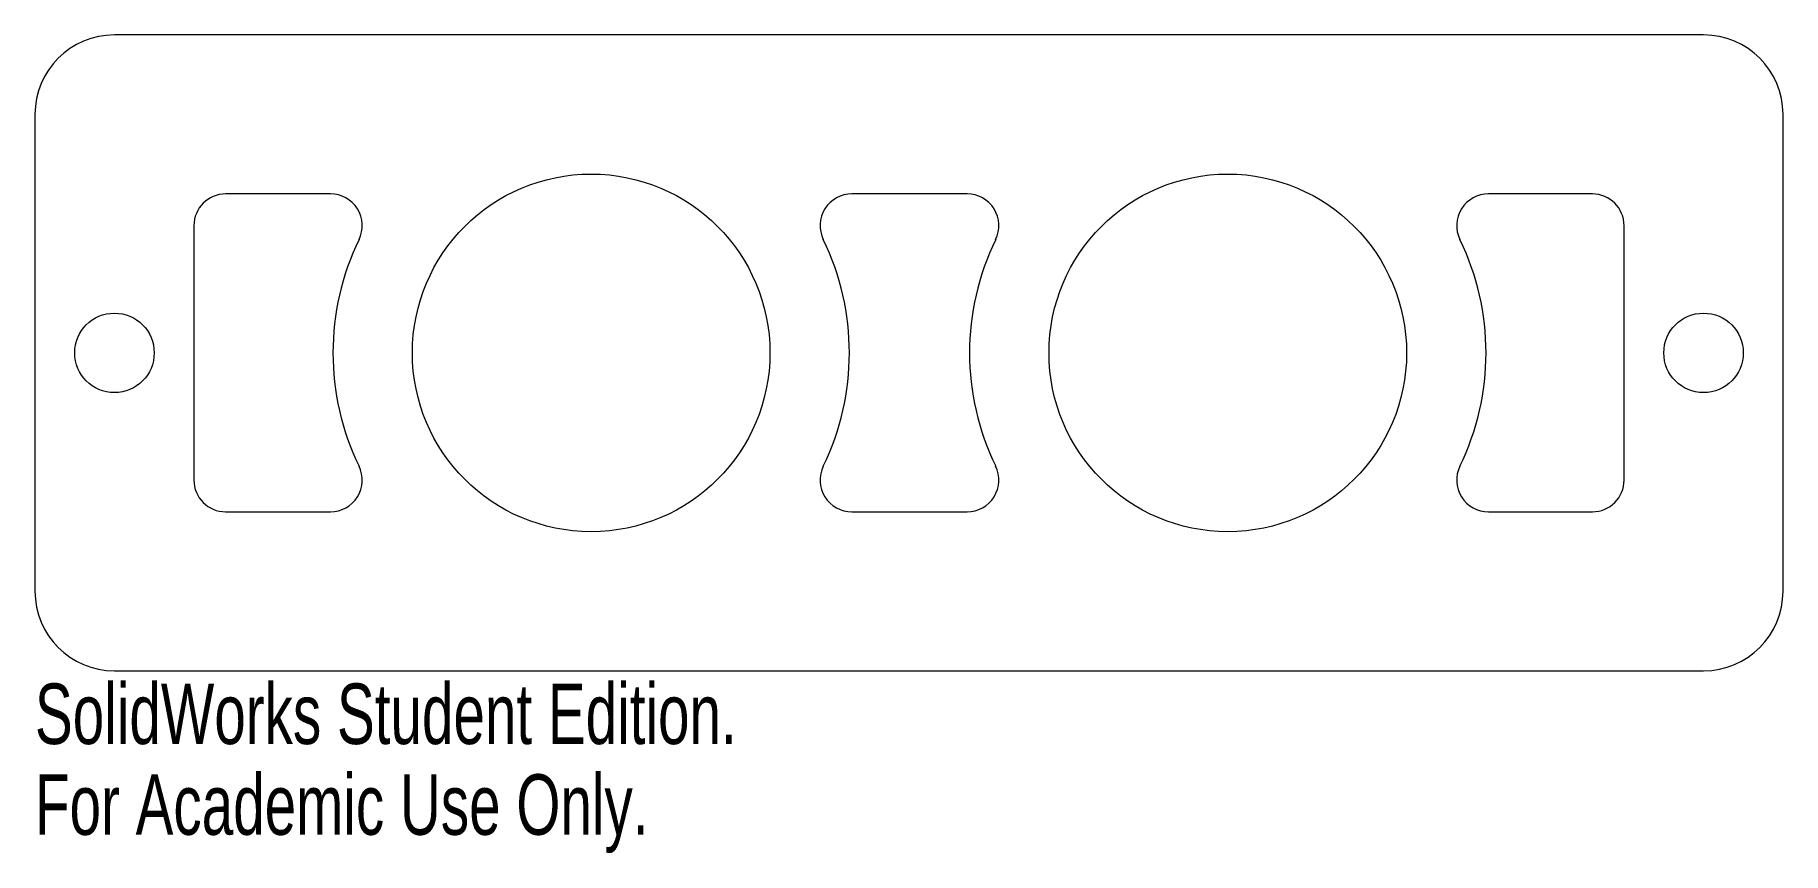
# Model space of a CAD drawing. Header units: inches. Extents: x -2.75 to 2.75, y -1.57 to 1.
import ezdxf

# ---------------------------------------------------------------- set-up
doc = ezdxf.new("R2010")
doc.units = ezdxf.units.IN
doc.header["$MEASUREMENT"] = 0
doc.styles.add('SLDTEXTSTYLE0', font='TXT', dxfattribs={"width": 0.7})

msp = doc.modelspace()

# ---------------------------------------------------------------- linework, layer by layer
at = {"color": 7, "linetype": 'Continuous', "lineweight": 15}
for p, q in [((2.5, 1), (-2.5, 1)), ((-2.75, 0.75), (-2.75, -0.75)), ((2.75, -0.75), (2.75, 0.75)), ((-1.8202, 0.5), (-2.15, 0.5)), ((0.1828, 0.5), (-0.1798, 0.5)), ((2.15, 0.5), (1.8232, 0.5)), ((-2.25, 0.4), (-2.25, -0.4)), ((2.25, -0.4), (2.25, 0.4)), ((-2.15, -0.5), (-1.8202, -0.5)), ((-0.1798, -0.5), (0.1828, -0.5)), ((1.8232, -0.5), (2.15, -0.5)), ((-2.5, -1), (2.5, -1))]:
    msp.add_line(p, q, dxfattribs=at)
for centre, radius in [((-1, 0), 0.5625), ((1.003, 0), 0.5625), ((-2.5, 0), 0.125), ((2.5, 0), 0.125)]:
    msp.add_circle(centre, radius, dxfattribs=at)
for centre, radius, start, end in [((-2.5, 0.75), 0.25, 90, 180), ((2.5, 0.75), 0.25, 0, 90), ((-2.15, 0.4), 0.1, 90, 180), ((-1.8202, 0.4), 0.1, 334.001, 90), ((-0.1798, 0.4), 0.1, 90, 205.999), ((0.1828, 0.4), 0.1, 334.001, 90), ((1.8232, 0.4), 0.1, 90, 205.999), ((2.15, 0.4), 0.1, 0, 90), ((-1, 0), 0.8125, 154.001, 205.999), ((-1, 0), 0.8125, 334.001, 25.999), ((1.003, 0), 0.8125, 154.001, 205.999), ((1.003, 0), 0.8125, 334.001, 25.999), ((-1.8202, -0.4), 0.1, 270, 25.999), ((-0.1798, -0.4), 0.1, 154.001, 270), ((0.1828, -0.4), 0.1, 270, 25.999), ((1.8232, -0.4), 0.1, 154.001, 270), ((-2.15, -0.4), 0.1, 180, 270), ((2.15, -0.4), 0.1, 270, 0), ((-2.5, -0.75), 0.25, 180, 270), ((2.5, -0.75), 0.25, 270, 0)]:
    msp.add_arc(centre, radius, start, end, dxfattribs=at)

# ---------------------------------------------------------------- texts
at = {"color": 7, "linetype": 'Continuous', "char_height": 0.1903, "attachment_point": 1, "style": 'SLDTEXTSTYLE0'}
for s, insert in [('SolidWorks Student Edition.', (-2.75, -1.0401)), ('For Academic Use Only.', (-2.75, -1.3256))]:
    msp.add_mtext(s, dxfattribs=dict(at, insert=insert))

doc.saveas('drawing.dxf')
